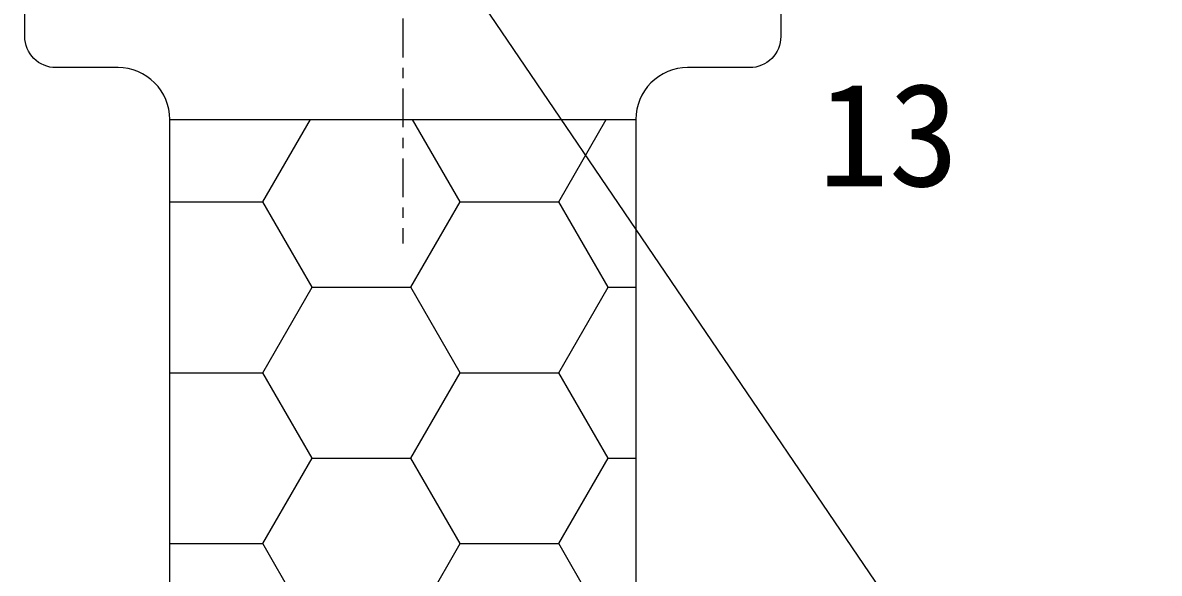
# Model space of a CAD drawing. Header units: millimetres. Extents: x 1292 to 2149, y -137 to 277.
# Drawn here: x 1349.32 to 1360.3, y 191.5 to 196.82 of the extents above; entities that cross this region are included whole.
import ezdxf

# ---------------------------------------------------------------- set-up
doc = ezdxf.new("R2010")
doc.units = ezdxf.units.MM
doc.header["$LTSCALE"] = 0.5
doc.linetypes.add('CENTER', pattern=[50.8, 31.75, -6.35, 6.35, -6.35])
doc.linetypes.add('CENTER2', pattern=[1.125, 0.75, -0.125, 0.125, -0.125])
doc.layers.get('0').update_dxf_attribs({"lineweight": 5})
doc.layers.add('DIM', color=3, linetype='Continuous', lineweight=5)
doc.layers.add('FPC', color=50, linetype='Continuous', lineweight=5)
doc.styles.add('RD', font='ROMAND.shx', dxfattribs={"width": 0.8})
doc.styles.get("Standard").update_dxf_attribs({"font": 'txt', "bigfont": 'gbcbig.shx'})
doc.dimstyles.new('DIM', dxfattribs={"dimtxt": 0.8, "dimasz": 0.8, "dimexe": 0, "dimexo": 0.5, "dimgap": 0.11, "dimtad": 0, "dimzin": 1, "dimdsep": 46, "dimtxsty": 'RD', "dimcen": 0, "dimclrd": 256, "dimclre": 256, "dimclrt": 256, "dimadec": 0, "dimazin": 0, "dimtm": 1e-09, "dimtfac": 1, "dimtofl": 0, "dimtmove": 0, "dimatfit": 3, "dimfxl": 1, "dimlwe": -1, "dimarcsym": 0})

# ---------------------------------------------------------------- blocks, each defined once
blk = doc.blocks.new('OK-14GM024-04-A')
at = {"layer": 'FPC', "color": 1, "linetype": 'CENTER2', "lineweight": 5}
blk.add_line((1193.325, 166.494), (1200.223, 166.494), dxfattribs=at)

msp = doc.modelspace()

# ---------------------------------------------------------------- hatches: boundary and pattern name
at = {"layer": 'FPC', "lineweight": 5, "ltscale": 0.5}
h = msp.add_hatch(dxfattribs=at)
h.set_pattern_fill('HONEY', color=5, scale=0.3)
h.set_pattern_definition([(0, (-569.5499, 346.8656), (1.42875, 0.8248892), [0.9525, -1.905]), (120, (-569.5499, 346.8656), (-1.42875, 0.8248892), [0.9525, -1.905]), (60, (-569.5499, 346.8656), (3e-09, 1.6497784), [-1.905, 0.9525])])
h.paths.add_polyline_path([(1345.986, 200.287, -0.414214), (1347.986, 202.287), (1354.503, 202.287, 0.414214), (1355.503, 203.287), (1355.503, 207.634, 0.414214), (1354.503, 208.634), (1353.896, 208.634), (1343.969, 208.632), (1342.486, 208.634, 0.414214), (1341.486, 207.634), (1341.486, 203.887, -0.414214), (1339.486, 201.887), (1338.786, 201.887), (1338.786, 195.487), (1339.486, 195.487, -0.414214), (1341.486, 193.487), (1341.486, 184.287, 0.414214), (1345.486, 180.287), (1351.245, 180.287, 0.414214), (1355.245, 184.287), (1355.245, 195.882), (1350.745, 195.882), (1350.745, 185.787, -0.414214), (1348.745, 183.787), (1347.986, 183.787, -0.414214), (1345.986, 185.787)])
h.paths.add_polyline_path([(1348.345, 205.459), (1348.345, 207.659), (1350.645, 207.659), (1350.645, 205.459)], flags=16)

# ---------------------------------------------------------------- linework, layer by layer
msp.add_line((1350.745, 195.882), (1355.245, 195.882))
at = {"layer": 'FPC', "color": 2, "lineweight": 5}
msp.add_lwpolyline([(1348.745, 183.787, 0.414214), (1350.745, 185.787), (1350.745, 195.882, 0.414214), (1350.245, 196.382), (1349.645, 196.382, -0.414214), (1349.345, 196.682), (1349.345, 199.582, -0.414214), (1349.645, 199.882), (1356.345, 199.882, -0.414214), (1356.645, 199.582), (1356.645, 196.682, -0.414214), (1356.345, 196.382), (1355.745, 196.382, 0.414214), (1355.245, 195.882), (1355.245, 184.287, -0.414214), (1351.245, 180.287), (1345.486, 180.287, -0.414214)], format="xyb", dxfattribs=at)

# ---------------------------------------------------------------- block references
at = {"layer": 'FPC', "color": 1, "linetype": 'CENTER', "lineweight": 5, "rotation": 269.9999999999999}
msp.add_blockref('OK-14GM024-04-A', (1186.501, 1394.906), dxfattribs=at)

# ---------------------------------------------------------------- texts
at = {"color": 3, "insert": (1357.006, 196.236), "char_height": 1, "width": 2.75165, "attachment_point": 1}
msp.add_mtext('{\\fSimSun|b0|i0|c134|p0;\\C1;13}', dxfattribs=at)

# ---------------------------------------------------------------- leaders
at = {"layer": 'DIM', "color": 3, "lineweight": 5}
msp.add_leader([(1352.995, 198.132), (1359.825, 188.086), (1380.313, 188.086)], dimstyle='DIM', override={"dimclrd": 3, "dimlwd": 5, "dimlwe": 5}, dxfattribs=at)

doc.saveas('drawing.dxf')
